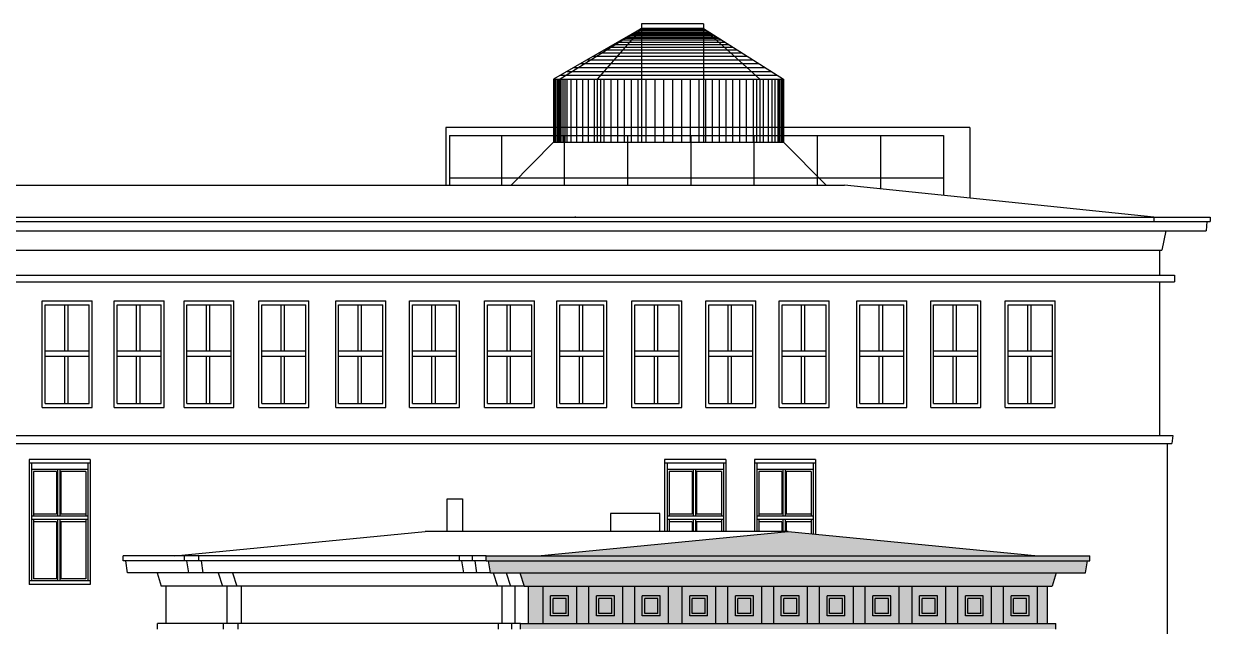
# Model space of a CAD drawing. Header units: metres. Extents: x -684 to -403, y -245 to -215.
# Drawn here: x -432.6 to -408.24, y -227.13 to -214.77 of the extents above; entities that cross this region are included whole.
import ezdxf

# ---------------------------------------------------------------- set-up
doc = ezdxf.new("R2010")
doc.units = ezdxf.units.M
doc.header["$LTSCALE"] = 0.01
doc.linetypes.add('AUSGEZOGEN', pattern=[0])
for name, color, linetype in [('A_Ansicht_Kopfbau', 1, 'Continuous'), ('A_Schraff_Dach', 17, 'Continuous'), ('A_Schraff_Sims', 17, 'Continuous'), ('A_Schraff_Stuck', 23, 'Continuous'), ('FASSADE', 7, 'AUSGEZOGEN'), ('FASSADE_STRUKTUR', 2, 'AUSGEZOGEN')]:
    doc.layers.add(name, color=color, linetype=linetype)

msp = doc.modelspace()

# ---------------------------------------------------------------- hatches: boundary and pattern name
at = {"layer": 'A_Schraff_Dach'}
h = msp.add_hatch(color=256, dxfattribs=at)
h.paths.add_polyline_path([(-416.905, -225.184), (-422.042, -225.686), (-411.769, -225.686)])
h.paths.add_polyline_path([(-411.402, -226.031), (-422.409, -226.031), (-422.324, -226.31), (-411.487, -226.31)])
h = msp.add_hatch(color=11, dxfattribs=at)
h.paths.add_polyline_path([(-410.759, -225.789), (-423.052, -225.789), (-423.014, -226.031), (-410.797, -226.031)])
h.paths.add_polyline_path([(-410.709, -225.686), (-423.102, -225.686), (-423.102, -225.789), (-410.709, -225.789)])
at = {"layer": 'A_Schraff_Sims'}
msp.add_hatch(color=256, dxfattribs=at).paths.add_polyline_path([(-411.41, -227.071), (-422.401, -227.071), (-422.401, -227.19), (-411.41, -227.19)])
at = {"layer": 'A_Schraff_Stuck'}
msp.add_hatch(color=256, dxfattribs=at).paths.add_polyline_path([(-422.232, -227.071), (-411.579, -227.071), (-411.579, -226.31), (-422.232, -226.31)])

# ---------------------------------------------------------------- linework, layer by layer
at = {"color": 1}
msp.add_line((-421.279, -218.722), (-421.279, -218.733), dxfattribs=at)
at = {"layer": 'A_Ansicht_Kopfbau'}
for p, q in [((-419.913, -214.765), (-419.913, -215.903)), ((-418.645, -214.765), (-419.913, -214.765)), ((-418.645, -214.765), (-418.645, -215.903)), ((-419.913, -214.866), (-421.721, -215.903)), ((-419.913, -214.866), (-421.582, -215.903)), ((-419.913, -214.866), (-420.827, -215.903)), ((-420.257, -215.063), (-418.332, -215.063)), ((-420.204, -215.033), (-418.38, -215.033)), ((-420.152, -215.003), (-418.427, -215.003)), ((-420.1, -214.973), (-418.475, -214.973)), ((-420.048, -214.943), (-418.523, -214.943)), ((-419.995, -214.913), (-418.571, -214.913)), ((-419.943, -214.883), (-418.618, -214.883)), ((-418.645, -214.866), (-419.913, -214.866)), ((-418.645, -214.866), (-416.996, -215.903)), ((-418.645, -214.866), (-417.483, -215.903)), ((-420.675, -215.303), (-417.95, -215.303)), ((-420.57, -215.243), (-418.046, -215.243)), ((-420.483, -215.193), (-418.125, -215.193)), ((-420.396, -215.143), (-418.205, -215.143)), ((-420.309, -215.093), (-418.284, -215.093)), ((-421.024, -215.503), (-417.632, -215.503)), ((-420.902, -215.433), (-417.744, -215.433)), ((-420.78, -215.363), (-417.855, -215.363)), ((-421.442, -215.743), (-417.25, -215.743)), ((-421.303, -215.663), (-417.378, -215.663)), ((-421.163, -215.583), (-417.505, -215.583)), ((-421.721, -215.903), (-421.721, -217.193)), ((-421.721, -215.903), (-416.996, -215.903)), ((-421.702, -215.903), (-421.702, -217.193)), ((-421.672, -215.903), (-421.672, -217.193)), ((-421.642, -215.903), (-421.642, -217.193)), ((-421.612, -215.903), (-421.612, -217.193)), ((-421.582, -215.903), (-421.582, -217.193)), ((-421.581, -215.823), (-417.123, -215.823)), ((-421.567, -215.903), (-421.567, -217.193)), ((-421.527, -215.903), (-421.527, -217.193)), ((-421.487, -215.903), (-421.487, -217.193)), ((-421.447, -215.903), (-421.447, -217.193)), ((-421.367, -215.903), (-421.367, -217.193)), ((-421.247, -215.903), (-421.247, -217.193)), ((-421.127, -215.903), (-421.127, -217.193)), ((-421.007, -215.903), (-421.007, -217.193)), ((-420.887, -215.903), (-420.887, -217.193)), ((-420.827, -215.903), (-420.827, -217.193)), ((-420.757, -215.903), (-420.757, -217.193)), ((-420.687, -215.903), (-420.687, -217.193)), ((-420.547, -215.903), (-420.547, -217.193)), ((-420.407, -215.903), (-420.407, -217.193)), ((-420.267, -215.903), (-420.267, -217.193)), ((-420.127, -215.903), (-420.127, -217.193)), ((-419.987, -215.903), (-419.987, -217.193)), ((-419.913, -215.903), (-419.913, -217.193)), ((-419.823, -215.903), (-419.823, -217.193)), ((-419.643, -215.903), (-419.643, -217.193)), ((-419.463, -215.903), (-419.463, -217.193)), ((-419.275, -215.903), (-419.275, -217.193)), ((-419.095, -215.903), (-419.095, -217.193)), ((-418.915, -215.903), (-418.915, -217.193)), ((-418.735, -215.903), (-418.735, -217.193)), ((-418.645, -215.903), (-418.645, -217.193)), ((-418.603, -215.903), (-418.603, -217.193)), ((-418.463, -215.903), (-418.463, -217.193)), ((-418.323, -215.903), (-418.323, -217.193)), ((-418.183, -215.903), (-418.183, -217.193)), ((-418.043, -215.903), (-418.043, -217.193)), ((-417.903, -215.903), (-417.903, -217.193)), ((-417.763, -215.903), (-417.763, -217.193)), ((-417.623, -215.903), (-417.623, -217.193)), ((-417.553, -215.903), (-417.553, -217.193)), ((-417.553, -215.912), (-417.553, -217.193)), ((-417.483, -215.903), (-417.483, -217.193)), ((-417.416, -215.903), (-417.416, -217.193)), ((-417.316, -215.903), (-417.316, -217.193)), ((-417.236, -215.903), (-417.236, -217.193)), ((-417.176, -215.903), (-417.176, -217.193)), ((-417.116, -215.903), (-417.116, -217.193)), ((-417.086, -215.903), (-417.086, -217.193)), ((-417.056, -215.903), (-417.056, -217.193)), ((-417.026, -215.903), (-417.026, -217.193)), ((-416.996, -215.903), (-416.996, -217.193)), ((-423.934, -216.893), (-423.934, -218.076)), ((-413.171, -216.893), (-423.934, -216.893)), ((-413.171, -216.893), (-423.934, -216.893)), ((-413.171, -216.893), (-413.171, -218.343)), ((-423.857, -217.059), (-413.713, -217.059)), ((-423.857, -217.059), (-423.857, -218.076)), ((-422.785, -217.059), (-422.785, -218.076)), ((-421.721, -217.193), (-422.592, -218.076)), ((-421.721, -217.193), (-416.996, -217.193)), ((-421.501, -217.059), (-421.501, -218.076)), ((-420.203, -217.059), (-420.203, -218.076)), ((-418.905, -217.059), (-418.905, -218.076)), ((-417.607, -217.059), (-417.607, -218.076)), ((-416.996, -217.193), (-416.125, -218.076)), ((-416.309, -217.059), (-416.309, -218.076)), ((-415.011, -217.059), (-415.011, -218.152)), ((-413.713, -217.059), (-413.713, -218.287)), ((-423.857, -217.929), (-413.713, -217.929)), ((-435.801, -218.076), (-415.748, -218.076)), ((-409.394, -218.733), (-415.748, -218.076)), ((-446.235, -218.733), (-408.238, -218.733)), ((-446.235, -218.825), (-408.238, -218.825)), ((-409.394, -218.733), (-409.394, -218.825)), ((-408.309, -218.825), (-408.326, -219.014)), ((-408.238, -218.733), (-408.238, -218.825)), ((-446.147, -219.014), (-408.326, -219.014)), ((-445.325, -219.014), (-409.148, -219.014)), ((-409.148, -219.014), (-409.232, -219.412)), ((-445.241, -219.412), (-409.232, -219.412)), ((-409.278, -219.412), (-409.278, -219.926)), ((-445.503, -219.926), (-408.97, -219.926)), ((-408.97, -219.926), (-408.97, -220.064)), ((-445.503, -220.064), (-408.97, -220.064)), ((-409.278, -220.064), (-409.278, -223.218)), ((-432.216, -222.641), (-432.216, -220.451)), ((-432.216, -222.641), (-432.216, -220.451)), ((-432.216, -220.451), (-431.19, -220.451)), ((-432.156, -222.561), (-432.156, -220.531)), ((-432.156, -220.531), (-431.25, -220.531)), ((-431.762, -220.531), (-431.762, -221.476)), ((-431.692, -220.531), (-431.692, -221.476)), ((-431.25, -222.561), (-431.25, -220.531)), ((-431.19, -222.641), (-431.19, -220.451)), ((-430.739, -222.619), (-430.739, -220.451)), ((-430.739, -222.641), (-430.739, -220.451)), ((-430.739, -220.451), (-429.713, -220.451)), ((-430.679, -222.561), (-430.679, -220.531)), ((-430.679, -220.531), (-429.773, -220.531)), ((-430.285, -220.531), (-430.285, -221.476)), ((-430.215, -220.531), (-430.215, -221.476)), ((-429.773, -222.561), (-429.773, -220.531)), ((-429.713, -222.641), (-429.713, -220.451)), ((-429.306, -222.641), (-429.306, -220.451)), ((-429.306, -222.641), (-429.306, -220.451)), ((-429.306, -220.451), (-428.28, -220.451)), ((-429.246, -222.561), (-429.246, -220.531)), ((-429.246, -220.531), (-428.34, -220.531)), ((-428.852, -220.531), (-428.852, -221.476)), ((-428.782, -220.531), (-428.782, -221.476)), ((-428.34, -222.561), (-428.34, -220.531)), ((-428.28, -222.641), (-428.28, -220.451)), ((-427.771, -222.641), (-427.771, -220.451)), ((-427.771, -222.641), (-427.771, -220.451)), ((-427.771, -220.451), (-426.744, -220.451)), ((-427.711, -222.561), (-427.711, -220.531)), ((-427.711, -220.531), (-426.804, -220.531)), ((-427.317, -220.531), (-427.317, -221.476)), ((-427.247, -220.531), (-427.247, -221.476)), ((-426.804, -222.561), (-426.804, -220.531)), ((-426.744, -222.641), (-426.744, -220.451)), ((-426.192, -222.641), (-426.192, -220.451)), ((-426.192, -222.641), (-426.192, -220.451)), ((-426.192, -220.451), (-425.165, -220.451)), ((-426.132, -222.561), (-426.132, -220.531)), ((-426.132, -220.531), (-425.225, -220.531)), ((-425.737, -220.531), (-425.737, -221.476)), ((-425.667, -220.531), (-425.667, -221.476)), ((-425.225, -222.561), (-425.225, -220.531)), ((-425.165, -222.641), (-425.165, -220.451)), ((-424.676, -222.641), (-424.676, -220.451)), ((-424.676, -222.641), (-424.676, -220.451)), ((-424.676, -220.451), (-423.649, -220.451)), ((-424.616, -222.561), (-424.616, -220.531)), ((-424.616, -220.531), (-423.709, -220.531)), ((-424.222, -220.531), (-424.222, -221.476)), ((-424.152, -220.531), (-424.152, -221.476)), ((-423.709, -222.561), (-423.709, -220.531)), ((-423.649, -222.641), (-423.649, -220.451)), ((-423.136, -222.641), (-423.136, -220.451)), ((-423.136, -222.641), (-423.136, -220.451)), ((-423.136, -220.451), (-422.109, -220.451)), ((-423.076, -222.561), (-423.076, -220.531)), ((-423.076, -220.531), (-422.169, -220.531)), ((-422.681, -220.531), (-422.681, -221.476)), ((-422.611, -220.531), (-422.611, -221.476)), ((-422.169, -222.561), (-422.169, -220.531)), ((-422.109, -222.641), (-422.109, -220.451)), ((-421.651, -222.641), (-421.651, -220.451)), ((-421.651, -222.641), (-421.651, -220.451)), ((-421.651, -220.451), (-420.625, -220.451)), ((-421.591, -222.561), (-421.591, -220.531)), ((-421.591, -220.531), (-420.685, -220.531)), ((-421.197, -220.531), (-421.197, -221.476)), ((-421.127, -220.531), (-421.127, -221.476)), ((-420.685, -222.561), (-420.685, -220.531)), ((-420.625, -222.641), (-420.625, -220.451)), ((-420.111, -222.641), (-420.111, -220.451)), ((-420.111, -222.641), (-420.111, -220.451)), ((-420.111, -220.451), (-419.084, -220.451)), ((-420.051, -222.561), (-420.051, -220.531)), ((-420.051, -220.531), (-419.144, -220.531)), ((-419.657, -220.531), (-419.657, -221.476)), ((-419.587, -220.531), (-419.587, -221.476)), ((-419.144, -222.561), (-419.144, -220.531)), ((-419.084, -222.641), (-419.084, -220.451)), ((-418.595, -222.641), (-418.595, -220.451)), ((-418.595, -222.641), (-418.595, -220.451)), ((-418.595, -220.451), (-417.569, -220.451)), ((-418.535, -222.561), (-418.535, -220.531)), ((-418.535, -220.531), (-417.629, -220.531)), ((-418.141, -220.531), (-418.141, -221.476)), ((-418.071, -220.531), (-418.071, -221.476)), ((-417.629, -222.561), (-417.629, -220.531)), ((-417.569, -222.641), (-417.569, -220.451)), ((-417.089, -222.641), (-417.089, -220.451)), ((-417.089, -222.641), (-417.089, -220.451)), ((-417.089, -220.451), (-416.062, -220.451)), ((-417.029, -222.561), (-417.029, -220.531)), ((-417.029, -220.531), (-416.122, -220.531)), ((-416.635, -220.531), (-416.635, -221.476)), ((-416.565, -220.531), (-416.565, -221.476)), ((-416.122, -222.561), (-416.122, -220.531)), ((-416.062, -222.641), (-416.062, -220.451)), ((-415.493, -222.641), (-415.493, -220.451)), ((-415.493, -222.641), (-415.493, -220.451)), ((-415.493, -220.451), (-414.466, -220.451)), ((-415.433, -222.561), (-415.433, -220.531)), ((-415.433, -220.531), (-414.526, -220.531)), ((-415.039, -220.531), (-415.039, -221.476)), ((-414.969, -220.531), (-414.969, -221.476)), ((-414.526, -222.561), (-414.526, -220.531)), ((-414.466, -222.641), (-414.466, -220.451)), ((-413.977, -222.641), (-413.977, -220.451)), ((-413.977, -222.641), (-413.977, -220.451)), ((-413.977, -220.451), (-412.951, -220.451)), ((-413.917, -222.561), (-413.917, -220.531)), ((-413.917, -220.531), (-413.011, -220.531)), ((-413.523, -220.531), (-413.523, -221.476)), ((-413.453, -220.531), (-413.453, -221.476)), ((-413.011, -222.561), (-413.011, -220.531)), ((-412.951, -222.641), (-412.951, -220.451)), ((-412.447, -222.641), (-412.447, -220.451)), ((-412.447, -222.641), (-412.447, -220.451)), ((-412.447, -220.451), (-411.42, -220.451)), ((-412.387, -222.561), (-412.387, -220.531)), ((-412.387, -220.531), (-411.48, -220.531)), ((-411.992, -220.531), (-411.992, -221.476)), ((-411.922, -220.531), (-411.922, -221.476)), ((-411.48, -222.561), (-411.48, -220.531)), ((-411.42, -222.641), (-411.42, -220.451)), ((-432.156, -221.476), (-431.762, -221.476)), ((-432.156, -221.586), (-431.762, -221.586)), ((-431.762, -221.476), (-431.25, -221.476)), ((-431.762, -221.586), (-431.25, -221.586)), ((-431.762, -221.586), (-431.762, -222.561)), ((-431.692, -221.586), (-431.692, -222.561)), ((-430.679, -221.476), (-430.285, -221.476)), ((-430.679, -221.586), (-430.285, -221.586)), ((-430.285, -221.476), (-429.773, -221.476)), ((-430.285, -221.586), (-429.773, -221.586)), ((-430.285, -221.586), (-430.285, -222.561)), ((-430.215, -221.586), (-430.215, -222.561)), ((-429.246, -221.476), (-428.852, -221.476)), ((-429.246, -221.586), (-428.852, -221.586)), ((-428.852, -221.476), (-428.34, -221.476)), ((-428.852, -221.586), (-428.34, -221.586)), ((-428.852, -221.586), (-428.852, -222.561)), ((-428.782, -221.586), (-428.782, -222.561)), ((-427.711, -221.476), (-427.317, -221.476)), ((-427.711, -221.586), (-427.317, -221.586)), ((-427.317, -221.476), (-426.804, -221.476)), ((-427.317, -221.586), (-426.804, -221.586)), ((-427.317, -221.586), (-427.317, -222.561)), ((-427.247, -221.586), (-427.247, -222.561)), ((-426.132, -221.476), (-425.737, -221.476)), ((-426.132, -221.586), (-425.737, -221.586)), ((-425.737, -221.476), (-425.225, -221.476)), ((-425.737, -221.586), (-425.225, -221.586)), ((-425.737, -221.586), (-425.737, -222.561)), ((-425.667, -221.586), (-425.667, -222.561)), ((-424.616, -221.476), (-424.222, -221.476)), ((-424.616, -221.586), (-424.222, -221.586)), ((-424.222, -221.476), (-423.709, -221.476)), ((-424.222, -221.586), (-423.709, -221.586)), ((-424.222, -221.586), (-424.222, -222.561)), ((-424.152, -221.586), (-424.152, -222.561)), ((-423.076, -221.476), (-422.681, -221.476)), ((-423.076, -221.586), (-422.681, -221.586)), ((-422.681, -221.476), (-422.169, -221.476)), ((-422.681, -221.586), (-422.169, -221.586)), ((-422.681, -221.586), (-422.681, -222.561)), ((-422.611, -221.586), (-422.611, -222.561)), ((-421.591, -221.476), (-421.197, -221.476)), ((-421.591, -221.586), (-421.197, -221.586)), ((-421.197, -221.476), (-420.685, -221.476)), ((-421.197, -221.586), (-420.685, -221.586)), ((-421.197, -221.586), (-421.197, -222.561)), ((-421.127, -221.586), (-421.127, -222.561)), ((-420.051, -221.476), (-419.657, -221.476)), ((-420.051, -221.586), (-419.657, -221.586)), ((-419.657, -221.476), (-419.144, -221.476)), ((-419.657, -221.586), (-419.144, -221.586)), ((-419.657, -221.586), (-419.657, -222.561)), ((-419.587, -221.586), (-419.587, -222.561)), ((-418.535, -221.476), (-418.141, -221.476)), ((-418.535, -221.586), (-418.141, -221.586)), ((-418.141, -221.476), (-417.629, -221.476)), ((-418.141, -221.586), (-417.629, -221.586)), ((-418.141, -221.586), (-418.141, -222.561)), ((-418.071, -221.586), (-418.071, -222.561)), ((-417.029, -221.476), (-416.635, -221.476)), ((-417.029, -221.586), (-416.635, -221.586)), ((-416.635, -221.476), (-416.122, -221.476)), ((-416.635, -221.586), (-416.122, -221.586)), ((-416.635, -221.586), (-416.635, -222.561)), ((-416.565, -221.586), (-416.565, -222.561)), ((-415.433, -221.476), (-415.039, -221.476)), ((-415.433, -221.586), (-415.039, -221.586)), ((-415.039, -221.476), (-414.526, -221.476)), ((-415.039, -221.586), (-414.526, -221.586)), ((-415.039, -221.586), (-415.039, -222.561)), ((-414.969, -221.586), (-414.969, -222.561)), ((-413.917, -221.476), (-413.523, -221.476)), ((-413.917, -221.586), (-413.523, -221.586)), ((-413.523, -221.476), (-413.011, -221.476)), ((-413.523, -221.586), (-413.011, -221.586)), ((-413.523, -221.586), (-413.523, -222.561)), ((-413.453, -221.586), (-413.453, -222.561)), ((-412.387, -221.476), (-411.992, -221.476)), ((-412.387, -221.586), (-411.992, -221.586)), ((-411.992, -221.476), (-411.48, -221.476)), ((-411.992, -221.586), (-411.48, -221.586)), ((-411.992, -221.586), (-411.992, -222.561)), ((-411.922, -221.586), (-411.922, -222.561)), ((-432.156, -222.561), (-431.25, -222.561)), ((-430.679, -222.561), (-429.773, -222.561)), ((-429.246, -222.561), (-428.34, -222.561)), ((-427.711, -222.561), (-426.804, -222.561)), ((-426.132, -222.561), (-425.225, -222.561)), ((-424.616, -222.561), (-423.709, -222.561)), ((-423.076, -222.561), (-422.169, -222.561)), ((-421.591, -222.561), (-420.685, -222.561)), ((-420.051, -222.561), (-419.144, -222.561)), ((-418.535, -222.561), (-417.629, -222.561)), ((-417.029, -222.561), (-416.122, -222.561)), ((-415.433, -222.561), (-414.526, -222.561)), ((-413.917, -222.561), (-413.011, -222.561)), ((-412.387, -222.561), (-411.48, -222.561)), ((-432.216, -222.641), (-431.19, -222.641)), ((-430.739, -222.641), (-429.713, -222.641)), ((-429.306, -222.641), (-428.28, -222.641)), ((-427.771, -222.641), (-426.744, -222.641)), ((-426.192, -222.641), (-425.165, -222.641)), ((-424.676, -222.641), (-423.649, -222.641)), ((-423.136, -222.641), (-422.109, -222.641)), ((-421.651, -222.641), (-420.625, -222.641)), ((-420.111, -222.641), (-419.084, -222.641)), ((-418.595, -222.641), (-417.569, -222.641)), ((-417.089, -222.641), (-416.062, -222.641)), ((-415.493, -222.641), (-414.466, -222.641)), ((-413.977, -222.641), (-412.951, -222.641)), ((-412.447, -222.641), (-411.42, -222.641)), ((-445.465, -223.218), (-409.008, -223.218)), ((-409.008, -223.218), (-409.025, -223.379)), ((-445.448, -223.379), (-409.025, -223.379)), ((-409.12, -223.379), (-409.12, -241.506)), ((-432.487, -223.706), (-432.487, -226.276)), ((-431.232, -223.706), (-432.487, -223.706)), ((-431.232, -223.786), (-432.487, -223.786)), ((-432.437, -223.786), (-432.437, -226.196)), ((-431.282, -223.786), (-431.282, -226.196)), ((-431.232, -223.706), (-431.232, -226.276)), ((-418.184, -223.706), (-419.439, -223.706)), ((-419.439, -223.706), (-419.439, -225.184)), ((-418.184, -223.786), (-419.439, -223.786)), ((-419.389, -223.786), (-419.389, -225.184)), ((-418.234, -223.786), (-418.234, -225.184)), ((-418.184, -223.706), (-418.184, -225.184)), ((-416.343, -223.706), (-417.598, -223.706)), ((-417.598, -223.706), (-417.598, -225.184)), ((-416.343, -223.786), (-417.598, -223.786)), ((-417.548, -223.786), (-417.548, -225.184)), ((-416.393, -223.786), (-416.393, -225.234)), ((-416.343, -223.706), (-416.343, -225.239)), ((-431.282, -223.916), (-432.437, -223.916)), ((-432.397, -223.956), (-432.397, -224.868)), ((-431.925, -223.956), (-432.397, -223.956)), ((-431.925, -223.956), (-431.925, -224.827)), ((-431.905, -223.916), (-431.905, -224.868)), ((-431.855, -223.916), (-431.855, -224.868)), ((-431.322, -223.956), (-431.835, -223.956)), ((-431.835, -223.956), (-431.835, -224.827)), ((-431.322, -223.956), (-431.322, -224.868)), ((-418.234, -223.916), (-419.389, -223.916)), ((-419.349, -223.956), (-419.349, -224.868)), ((-418.877, -223.956), (-419.349, -223.956)), ((-418.877, -223.956), (-418.877, -224.827)), ((-418.857, -223.916), (-418.857, -224.868)), ((-418.807, -223.916), (-418.807, -224.868)), ((-418.787, -223.956), (-418.787, -224.827)), ((-418.274, -223.956), (-418.787, -223.956)), ((-418.274, -223.956), (-418.274, -224.868)), ((-416.393, -223.916), (-417.548, -223.916)), ((-417.036, -223.956), (-417.508, -223.956)), ((-417.508, -223.956), (-417.508, -224.868)), ((-417.036, -223.956), (-417.036, -224.827)), ((-417.016, -223.916), (-417.016, -224.868)), ((-416.966, -223.916), (-416.966, -224.868)), ((-416.946, -223.956), (-416.946, -224.827)), ((-416.433, -223.956), (-416.946, -223.956)), ((-416.433, -223.956), (-416.433, -224.868)), ((-431.282, -224.868), (-432.437, -224.868)), ((-431.282, -224.938), (-432.437, -224.938)), ((-431.925, -224.827), (-432.397, -224.827)), ((-432.397, -224.938), (-432.397, -226.156)), ((-431.925, -224.99), (-432.397, -224.99)), ((-431.925, -224.99), (-431.925, -226.156)), ((-431.905, -224.938), (-431.905, -226.196)), ((-431.855, -224.938), (-431.855, -226.196)), ((-431.322, -224.827), (-431.835, -224.827)), ((-431.835, -224.99), (-431.835, -226.156)), ((-431.322, -224.99), (-431.835, -224.99)), ((-431.322, -224.938), (-431.322, -226.156)), ((-418.234, -224.868), (-419.389, -224.868)), ((-418.234, -224.938), (-419.389, -224.938)), ((-418.877, -224.827), (-419.349, -224.827)), ((-419.349, -224.938), (-419.349, -225.184)), ((-418.877, -224.99), (-419.349, -224.99)), ((-418.877, -224.99), (-418.877, -225.184)), ((-418.857, -224.938), (-418.857, -225.184)), ((-418.807, -224.938), (-418.807, -225.184)), ((-418.274, -224.827), (-418.787, -224.827)), ((-418.787, -224.99), (-418.787, -225.184)), ((-418.274, -224.99), (-418.787, -224.99)), ((-418.274, -224.938), (-418.274, -225.184)), ((-416.393, -224.868), (-417.548, -224.868)), ((-416.393, -224.938), (-417.548, -224.938)), ((-417.036, -224.827), (-417.508, -224.827)), ((-417.508, -224.938), (-417.508, -225.184)), ((-417.036, -224.99), (-417.508, -224.99)), ((-417.036, -224.99), (-417.036, -225.184)), ((-417.016, -224.938), (-417.016, -225.184)), ((-416.966, -224.938), (-416.966, -225.184)), ((-416.433, -224.827), (-416.946, -224.827)), ((-416.433, -224.99), (-416.946, -224.99)), ((-416.946, -224.99), (-416.946, -225.184)), ((-416.433, -224.938), (-416.433, -225.23)), ((-429.492, -225.686), (-424.355, -225.184)), ((-416.905, -225.184), (-424.355, -225.184)), ((-423.102, -225.686), (-430.552, -225.686)), ((-430.552, -225.789), (-430.552, -225.686)), ((-423.102, -225.789), (-430.552, -225.789)), ((-430.464, -226.031), (-430.502, -225.789)), ((-429.297, -225.789), (-429.297, -225.686)), ((-429.21, -226.031), (-429.247, -225.789)), ((-429, -225.789), (-429, -225.686)), ((-428.913, -226.031), (-428.95, -225.789)), ((-423.651, -225.789), (-423.651, -225.686)), ((-423.563, -226.031), (-423.601, -225.789)), ((-423.382, -225.789), (-423.382, -225.686)), ((-423.295, -226.031), (-423.332, -225.789)), ((-423.014, -226.031), (-430.464, -226.031)), ((-430.464, -226.031), (-430.464, -226.031)), ((-429.859, -226.031), (-429.773, -226.31)), ((-429.21, -226.031), (-429.21, -226.031)), ((-428.913, -226.031), (-428.913, -226.031)), ((-428.605, -226.031), (-428.519, -226.31)), ((-428.308, -226.031), (-428.222, -226.31)), ((-422.958, -226.031), (-422.873, -226.31)), ((-422.69, -226.031), (-422.604, -226.31)), ((-431.232, -226.196), (-432.487, -226.196)), ((-431.232, -226.276), (-432.487, -226.276)), ((-431.905, -226.156), (-432.397, -226.156)), ((-431.322, -226.156), (-431.855, -226.156)), ((-422.324, -226.31), (-429.773, -226.31)), ((-429.681, -226.31), (-429.681, -227.071)), ((-428.427, -226.31), (-428.427, -227.071)), ((-428.13, -226.31), (-428.13, -227.071)), ((-422.78, -226.31), (-422.78, -227.071)), ((-422.512, -226.31), (-422.512, -227.071)), ((-422.401, -227.071), (-429.848, -227.071)), ((-429.848, -227.19), (-429.848, -227.071)), ((-428.494, -227.19), (-428.494, -227.071)), ((-428.197, -227.19), (-428.197, -227.071)), ((-422.847, -227.19), (-422.847, -227.071)), ((-422.579, -227.19), (-422.579, -227.071))]:
    msp.add_line(p, q, dxfattribs=at)
for points in [[(-423.903, -225.184), (-423.903, -224.513), (-423.592, -224.513), (-423.592, -225.184)], [(-419.537, -225.184), (-419.537, -224.819), (-420.552, -224.819), (-420.552, -225.184)]]:
    msp.add_lwpolyline(points, dxfattribs=at)
at = {"layer": 'FASSADE'}
for p, q in [((-422.042, -225.686), (-416.905, -225.184)), ((-416.905, -225.184), (-411.769, -225.686)), ((-423.102, -225.686), (-410.709, -225.686)), ((-423.102, -225.789), (-423.102, -225.686)), ((-423.102, -225.789), (-410.709, -225.789)), ((-423.014, -226.031), (-423.052, -225.789)), ((-410.797, -226.036), (-410.759, -225.789)), ((-410.709, -225.789), (-410.709, -225.686)), ((-423.014, -226.031), (-410.797, -226.031)), ((-422.409, -226.031), (-422.324, -226.31)), ((-411.402, -226.031), (-411.487, -226.31)), ((-422.324, -226.31), (-411.487, -226.31)), ((-422.232, -227.071), (-422.232, -226.31)), ((-411.579, -227.071), (-411.579, -226.31)), ((-422.401, -227.071), (-411.41, -227.071)), ((-422.401, -227.19), (-422.401, -227.071)), ((-411.41, -227.19), (-411.41, -227.071))]:
    msp.add_line(p, q, dxfattribs=at)
at = {"layer": 'FASSADE_STRUKTUR'}
for p, q in [((-421.941, -226.31), (-421.941, -227.071)), ((-421.779, -226.917), (-421.779, -226.508)), ((-421.411, -226.508), (-421.779, -226.508)), ((-421.411, -226.917), (-421.411, -226.508)), ((-421.246, -226.31), (-421.246, -227.071)), ((-421.001, -226.31), (-421.001, -227.071)), ((-420.839, -226.917), (-420.839, -226.508)), ((-420.471, -226.508), (-420.839, -226.508)), ((-420.471, -226.917), (-420.471, -226.508)), ((-420.306, -226.31), (-420.306, -227.071)), ((-420.061, -226.31), (-420.061, -227.071)), ((-419.899, -226.917), (-419.899, -226.508)), ((-419.531, -226.508), (-419.899, -226.508)), ((-419.531, -226.917), (-419.531, -226.508)), ((-419.366, -226.31), (-419.366, -227.071)), ((-419.087, -226.31), (-419.087, -227.071)), ((-418.925, -226.917), (-418.925, -226.508)), ((-418.557, -226.508), (-418.925, -226.508)), ((-418.557, -226.917), (-418.557, -226.508)), ((-418.392, -226.31), (-418.392, -227.071)), ((-418.147, -226.31), (-418.147, -227.071)), ((-417.985, -226.917), (-417.985, -226.508)), ((-417.617, -226.508), (-417.985, -226.508)), ((-417.617, -226.917), (-417.617, -226.508)), ((-417.452, -226.31), (-417.452, -227.071)), ((-417.207, -226.31), (-417.207, -227.071)), ((-417.045, -226.917), (-417.045, -226.508)), ((-416.677, -226.508), (-417.045, -226.508)), ((-416.677, -226.917), (-416.677, -226.508)), ((-416.512, -226.31), (-416.512, -227.071)), ((-416.267, -226.31), (-416.267, -227.071)), ((-416.105, -226.917), (-416.105, -226.508)), ((-415.737, -226.508), (-416.105, -226.508)), ((-415.737, -226.917), (-415.737, -226.508)), ((-415.572, -226.31), (-415.572, -227.071)), ((-415.327, -226.31), (-415.327, -227.071)), ((-415.165, -226.917), (-415.165, -226.508)), ((-414.797, -226.508), (-415.165, -226.508)), ((-414.797, -226.917), (-414.797, -226.508)), ((-414.632, -226.31), (-414.632, -227.071)), ((-414.368, -226.31), (-414.368, -227.071)), ((-413.838, -226.508), (-414.206, -226.508)), ((-414.206, -226.917), (-414.206, -226.508)), ((-413.838, -226.917), (-413.838, -226.508)), ((-413.673, -226.31), (-413.673, -227.071)), ((-413.428, -226.31), (-413.428, -227.071)), ((-413.266, -226.917), (-413.266, -226.508)), ((-412.898, -226.508), (-413.266, -226.508)), ((-412.898, -226.917), (-412.898, -226.508)), ((-412.733, -226.31), (-412.733, -227.071)), ((-412.488, -226.31), (-412.488, -227.071)), ((-412.326, -226.917), (-412.326, -226.508)), ((-411.958, -226.508), (-412.326, -226.508)), ((-411.958, -226.917), (-411.958, -226.508)), ((-411.793, -226.31), (-411.793, -227.071)), ((-421.729, -226.867), (-421.729, -226.558)), ((-421.461, -226.558), (-421.729, -226.558)), ((-421.461, -226.867), (-421.461, -226.558)), ((-420.789, -226.867), (-420.789, -226.558)), ((-420.521, -226.558), (-420.789, -226.558)), ((-420.521, -226.867), (-420.521, -226.558)), ((-419.849, -226.867), (-419.849, -226.558)), ((-419.581, -226.558), (-419.849, -226.558)), ((-419.581, -226.867), (-419.581, -226.558)), ((-418.875, -226.867), (-418.875, -226.558)), ((-418.607, -226.558), (-418.875, -226.558)), ((-418.607, -226.867), (-418.607, -226.558)), ((-417.935, -226.867), (-417.935, -226.558)), ((-417.667, -226.558), (-417.935, -226.558)), ((-417.667, -226.867), (-417.667, -226.558)), ((-416.995, -226.867), (-416.995, -226.558)), ((-416.727, -226.558), (-416.995, -226.558)), ((-416.727, -226.867), (-416.727, -226.558)), ((-416.055, -226.867), (-416.055, -226.558)), ((-415.787, -226.558), (-416.055, -226.558)), ((-415.787, -226.867), (-415.787, -226.558)), ((-415.115, -226.867), (-415.115, -226.558)), ((-414.847, -226.558), (-415.115, -226.558)), ((-414.847, -226.867), (-414.847, -226.558)), ((-413.888, -226.558), (-414.156, -226.558)), ((-414.156, -226.867), (-414.156, -226.558)), ((-413.888, -226.867), (-413.888, -226.558)), ((-413.216, -226.867), (-413.216, -226.558)), ((-412.948, -226.558), (-413.216, -226.558)), ((-412.948, -226.867), (-412.948, -226.558)), ((-412.276, -226.867), (-412.276, -226.558)), ((-412.008, -226.558), (-412.276, -226.558)), ((-412.008, -226.867), (-412.008, -226.558)), ((-421.411, -226.917), (-421.779, -226.917)), ((-421.461, -226.867), (-421.729, -226.867)), ((-420.471, -226.917), (-420.839, -226.917)), ((-420.521, -226.867), (-420.789, -226.867)), ((-419.531, -226.917), (-419.899, -226.917)), ((-419.581, -226.867), (-419.849, -226.867)), ((-418.557, -226.917), (-418.925, -226.917)), ((-418.607, -226.867), (-418.875, -226.867)), ((-417.617, -226.917), (-417.985, -226.917)), ((-417.667, -226.867), (-417.935, -226.867)), ((-416.677, -226.917), (-417.045, -226.917)), ((-416.727, -226.867), (-416.995, -226.867)), ((-415.737, -226.917), (-416.105, -226.917)), ((-415.787, -226.867), (-416.055, -226.867)), ((-414.797, -226.917), (-415.165, -226.917)), ((-414.847, -226.867), (-415.115, -226.867)), ((-413.838, -226.917), (-414.206, -226.917)), ((-413.888, -226.867), (-414.156, -226.867)), ((-412.898, -226.917), (-413.266, -226.917)), ((-412.948, -226.867), (-413.216, -226.867)), ((-411.958, -226.917), (-412.326, -226.917)), ((-412.008, -226.867), (-412.276, -226.867))]:
    msp.add_line(p, q, dxfattribs=at)

doc.saveas('drawing.dxf')
